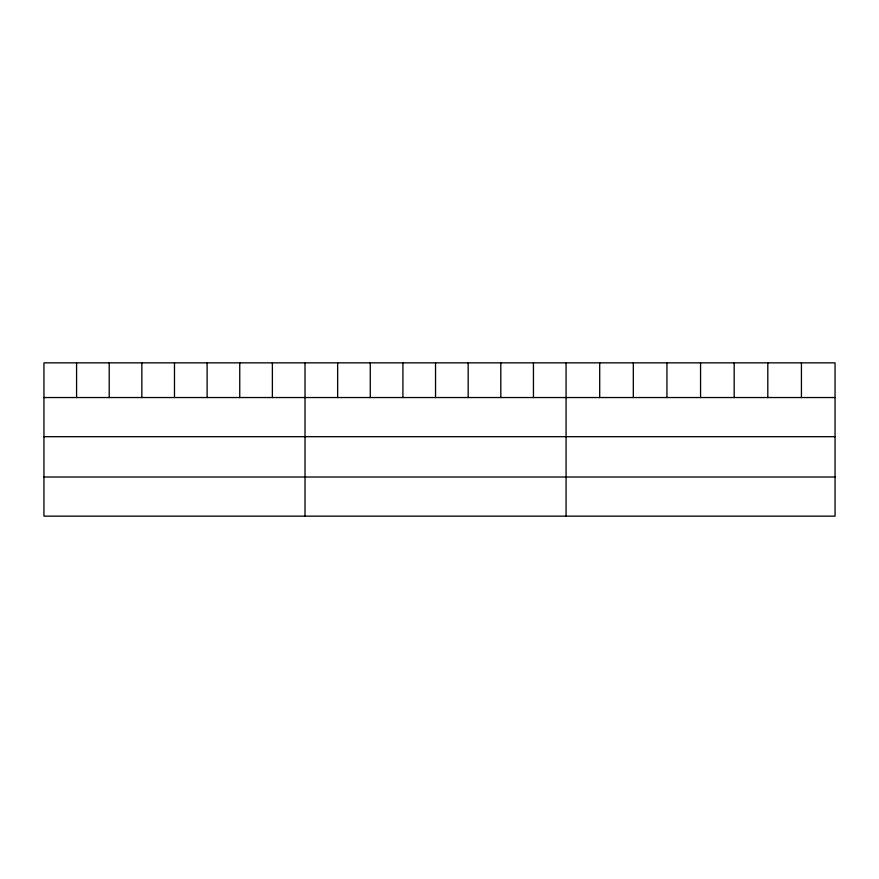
<?xml version="1.0" encoding="UTF-8"?>
<svg xmlns="http://www.w3.org/2000/svg" width="879" height="879" viewBox="0 0 879 879"><rect width="100%" height="100%" fill="white"/><g stroke="black" fill="none" stroke-linecap="round" stroke-linejoin="round"><path stroke-width="1.32" d="M835.05 397.539L835.05 516.149L43.95 516.149L43.95 362.851L835.05 362.851L835.05 397.539L43.95 397.539M43.95 436.687L835.05 436.687M43.95 477.011L835.05 477.011M801.428 362.851L801.428 397.539M767.806 362.851L767.806 397.539M734.185 362.851L734.185 397.539M700.563 362.851L700.563 397.539M666.941 362.851L666.941 397.539M633.319 362.851L633.319 397.539M599.698 362.851L599.698 397.539M566.076 362.851L566.076 516.149M533.443 362.851L533.443 397.539M500.81 362.851L500.81 397.539M468.177 362.851L468.177 397.539M435.544 362.851L435.544 397.539M402.912 362.851L402.912 397.539M370.279 362.851L370.279 397.539M337.646 362.851L337.646 397.539M305.013 362.851L305.013 516.149M272.38 362.851L272.38 397.539M239.747 362.851L239.747 397.539M207.114 362.851L207.114 397.539M174.481 362.851L174.481 397.539M141.849 362.851L141.849 397.539M109.216 362.851L109.216 397.539M76.583 362.851L76.583 397.539"/></g></svg>
